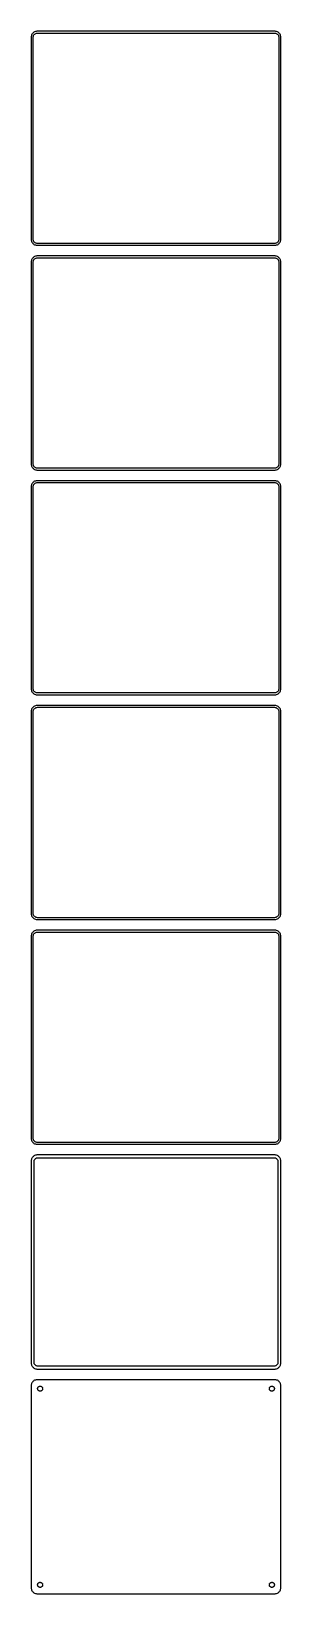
# Model space of a CAD drawing. Header units: metres. Extents: x -105 to 105, y 2745 to 5571.
# Drawn here: x -105 to 105, y 2745 to 4059 of the extents above; entities that cross this region are included whole.
import ezdxf

# ---------------------------------------------------------------- set-up
doc = ezdxf.new("R2010")
doc.units = ezdxf.units.M

msp = doc.modelspace()

# ---------------------------------------------------------------- linework, layer by layer
for p, q in [((-104.961, 4054.63), (-105, 4054)), ((-105, 4054), (-105, 3884)), ((-104.843, 4055.24), (-104.961, 4054.63)), ((-104.649, 4055.84), (-104.843, 4055.24)), ((-104.382, 4056.41), (-104.649, 4055.84)), ((-104.045, 4056.94), (-104.382, 4056.41)), ((-103.645, 4057.42), (-104.045, 4056.94)), ((-103.187, 4057.85), (-103.645, 4057.42)), ((-103.5, 4053.5), (-103.468, 4054)), ((-103.5, 3884.5), (-103.5, 4053.5)), ((-103.468, 4054), (-103.374, 4054.49)), ((-103.374, 4054.49), (-103.219, 4054.97)), ((-103.219, 4054.97), (-103.005, 4055.43)), ((-102.679, 4058.22), (-103.187, 4057.85)), ((-103.005, 4055.43), (-102.736, 4055.85)), ((-102.736, 4055.85), (-102.416, 4056.24)), ((-102.129, 4058.52), (-102.679, 4058.22)), ((-102.416, 4056.24), (-102.05, 4056.58)), ((-101.545, 4058.76), (-102.129, 4058.52)), ((-102.05, 4056.58), (-101.643, 4056.88)), ((-101.643, 4056.88), (-101.203, 4057.12)), ((-100.937, 4058.91), (-101.545, 4058.76)), ((-101.203, 4057.12), (-100.736, 4057.3)), ((-100.314, 4058.99), (-100.937, 4058.91)), ((-100.736, 4057.3), (-100.25, 4057.43)), ((100.314, 4058.99), (-100.314, 4058.99)), ((-100.25, 4057.43), (-99.7512, 4057.49)), ((-99.7512, 4057.49), (99.7512, 4057.49)), ((99.7512, 4057.49), (100.25, 4057.43)), ((100.25, 4057.43), (100.736, 4057.3)), ((100.937, 4058.91), (100.314, 4058.99)), ((100.736, 4057.3), (101.203, 4057.12)), ((101.545, 4058.76), (100.937, 4058.91)), ((101.203, 4057.12), (101.643, 4056.88)), ((102.129, 4058.52), (101.545, 4058.76)), ((101.643, 4056.88), (102.05, 4056.58)), ((102.05, 4056.58), (102.416, 4056.24)), ((102.679, 4058.22), (102.129, 4058.52)), ((102.416, 4056.24), (102.736, 4055.85)), ((103.187, 4057.85), (102.679, 4058.22)), ((102.736, 4055.85), (103.005, 4055.43)), ((103.005, 4055.43), (103.219, 4054.97)), ((103.645, 4057.42), (103.187, 4057.85)), ((103.219, 4054.97), (103.374, 4054.49)), ((103.374, 4054.49), (103.468, 4054)), ((103.468, 4054), (103.5, 4053.5)), ((103.5, 4053.5), (103.5, 3884.5)), ((104.045, 4056.94), (103.645, 4057.42)), ((104.382, 4056.41), (104.045, 4056.94)), ((104.649, 4055.84), (104.382, 4056.41)), ((104.843, 4055.24), (104.649, 4055.84)), ((104.961, 4054.63), (104.843, 4055.24)), ((105, 4054), (104.961, 4054.63)), ((105, 3884), (105, 4054)), ((-105, 3884), (-104.961, 3883.37)), ((-104.961, 3883.37), (-104.843, 3882.76)), ((-104.843, 3882.76), (-104.649, 3882.16)), ((-104.649, 3882.16), (-104.382, 3881.59)), ((-104.382, 3881.59), (-104.045, 3881.06)), ((-104.045, 3881.06), (-103.645, 3880.58)), ((-103.645, 3880.58), (-103.187, 3880.15)), ((-103.468, 3884), (-103.5, 3884.5)), ((-103.374, 3883.51), (-103.468, 3884)), ((-103.219, 3883.03), (-103.374, 3883.51)), ((-103.005, 3882.57), (-103.219, 3883.03)), ((-103.187, 3880.15), (-102.679, 3879.78)), ((-102.736, 3882.15), (-103.005, 3882.57)), ((-102.416, 3881.76), (-102.736, 3882.15)), ((-102.679, 3879.78), (-102.129, 3879.48)), ((-102.05, 3881.42), (-102.416, 3881.76)), ((-102.129, 3879.48), (-101.545, 3879.24)), ((-101.643, 3881.12), (-102.05, 3881.42)), ((-101.203, 3880.88), (-101.643, 3881.12)), ((-101.545, 3879.24), (-100.937, 3879.09)), ((-100.736, 3880.7), (-101.203, 3880.88)), ((-100.937, 3879.09), (-100.314, 3879.01)), ((-100.25, 3880.57), (-100.736, 3880.7)), ((-100.314, 3879.01), (100.314, 3879.01)), ((-99.7512, 3880.51), (-100.25, 3880.57)), ((99.7512, 3880.51), (-99.7512, 3880.51)), ((100.25, 3880.57), (99.7512, 3880.51)), ((100.736, 3880.7), (100.25, 3880.57)), ((100.314, 3879.01), (100.937, 3879.09)), ((101.203, 3880.88), (100.736, 3880.7)), ((100.937, 3879.09), (101.545, 3879.24)), ((101.643, 3881.12), (101.203, 3880.88)), ((101.545, 3879.24), (102.129, 3879.48)), ((102.05, 3881.42), (101.643, 3881.12)), ((102.416, 3881.76), (102.05, 3881.42)), ((102.129, 3879.48), (102.679, 3879.78)), ((102.736, 3882.15), (102.416, 3881.76)), ((102.679, 3879.78), (103.187, 3880.15)), ((103.005, 3882.57), (102.736, 3882.15)), ((103.219, 3883.03), (103.005, 3882.57)), ((103.187, 3880.15), (103.645, 3880.58)), ((103.374, 3883.51), (103.219, 3883.03)), ((103.468, 3884), (103.374, 3883.51)), ((103.5, 3884.5), (103.468, 3884)), ((103.645, 3880.58), (104.045, 3881.06)), ((104.045, 3881.06), (104.382, 3881.59)), ((104.382, 3881.59), (104.649, 3882.16)), ((104.649, 3882.16), (104.843, 3882.76)), ((104.843, 3882.76), (104.961, 3883.37)), ((104.961, 3883.37), (105, 3884)), ((-104.961, 3865.63), (-105, 3865)), ((-105, 3865), (-105, 3695)), ((-104.843, 3866.24), (-104.961, 3865.63)), ((-104.649, 3866.84), (-104.843, 3866.24)), ((-104.382, 3867.41), (-104.649, 3866.84)), ((-104.045, 3867.94), (-104.382, 3867.41)), ((-103.645, 3868.42), (-104.045, 3867.94)), ((-103.187, 3868.85), (-103.645, 3868.42)), ((-103.5, 3864.5), (-103.468, 3865)), ((-103.5, 3695.5), (-103.5, 3864.5)), ((-103.468, 3865), (-103.374, 3865.49)), ((-103.374, 3865.49), (-103.219, 3865.97)), ((-103.219, 3865.97), (-103.005, 3866.43)), ((-102.679, 3869.22), (-103.187, 3868.85)), ((-103.005, 3866.43), (-102.736, 3866.85)), ((-102.736, 3866.85), (-102.416, 3867.24)), ((-102.129, 3869.52), (-102.679, 3869.22)), ((-102.416, 3867.24), (-102.05, 3867.58)), ((-101.545, 3869.76), (-102.129, 3869.52)), ((-102.05, 3867.58), (-101.643, 3867.88)), ((-101.643, 3867.88), (-101.203, 3868.12)), ((-100.937, 3869.91), (-101.545, 3869.76)), ((-101.203, 3868.12), (-100.736, 3868.3)), ((-100.314, 3869.99), (-100.937, 3869.91)), ((-100.736, 3868.3), (-100.25, 3868.43)), ((100.314, 3869.99), (-100.314, 3869.99)), ((-100.25, 3868.43), (-99.7512, 3868.49)), ((-99.7512, 3868.49), (99.7512, 3868.49)), ((99.7512, 3868.49), (100.25, 3868.43)), ((100.25, 3868.43), (100.736, 3868.3)), ((100.937, 3869.91), (100.314, 3869.99)), ((100.736, 3868.3), (101.203, 3868.12)), ((101.545, 3869.76), (100.937, 3869.91)), ((101.203, 3868.12), (101.643, 3867.88)), ((102.129, 3869.52), (101.545, 3869.76)), ((101.643, 3867.88), (102.05, 3867.58)), ((102.05, 3867.58), (102.416, 3867.24)), ((102.679, 3869.22), (102.129, 3869.52)), ((102.416, 3867.24), (102.736, 3866.85)), ((103.187, 3868.85), (102.679, 3869.22)), ((102.736, 3866.85), (103.005, 3866.43)), ((103.005, 3866.43), (103.219, 3865.97)), ((103.645, 3868.42), (103.187, 3868.85)), ((103.219, 3865.97), (103.374, 3865.49)), ((103.374, 3865.49), (103.468, 3865)), ((103.468, 3865), (103.5, 3864.5)), ((103.5, 3864.5), (103.5, 3695.5)), ((104.045, 3867.94), (103.645, 3868.42)), ((104.382, 3867.41), (104.045, 3867.94)), ((104.649, 3866.84), (104.382, 3867.41)), ((104.843, 3866.24), (104.649, 3866.84)), ((104.961, 3865.63), (104.843, 3866.24)), ((105, 3865), (104.961, 3865.63)), ((105, 3695), (105, 3865)), ((-105, 3695), (-104.961, 3694.37)), ((-104.961, 3694.37), (-104.843, 3693.76)), ((-104.843, 3693.76), (-104.649, 3693.16)), ((-104.649, 3693.16), (-104.382, 3692.59)), ((-104.382, 3692.59), (-104.045, 3692.06)), ((-103.468, 3695), (-103.5, 3695.5)), ((-103.374, 3694.51), (-103.468, 3695)), ((-103.219, 3694.03), (-103.374, 3694.51)), ((-103.005, 3693.57), (-103.219, 3694.03)), ((-102.736, 3693.15), (-103.005, 3693.57)), ((-102.416, 3692.76), (-102.736, 3693.15)), ((-102.05, 3692.42), (-102.416, 3692.76)), ((-101.643, 3692.12), (-102.05, 3692.42)), ((102.05, 3692.42), (101.643, 3692.12)), ((102.416, 3692.76), (102.05, 3692.42)), ((102.736, 3693.15), (102.416, 3692.76)), ((103.005, 3693.57), (102.736, 3693.15)), ((103.219, 3694.03), (103.005, 3693.57)), ((103.374, 3694.51), (103.219, 3694.03)), ((103.468, 3695), (103.374, 3694.51)), ((103.5, 3695.5), (103.468, 3695)), ((104.045, 3692.06), (104.382, 3692.59)), ((104.382, 3692.59), (104.649, 3693.16)), ((104.649, 3693.16), (104.843, 3693.76)), ((104.843, 3693.76), (104.961, 3694.37)), ((104.961, 3694.37), (105, 3695)), ((-104.045, 3692.06), (-103.645, 3691.58)), ((-103.645, 3679.42), (-104.045, 3678.94)), ((-103.645, 3691.58), (-103.187, 3691.15)), ((-103.187, 3679.85), (-103.645, 3679.42)), ((-103.187, 3691.15), (-102.679, 3690.78)), ((-102.679, 3680.22), (-103.187, 3679.85)), ((-102.679, 3690.78), (-102.129, 3690.48)), ((-102.129, 3680.52), (-102.679, 3680.22)), ((-102.129, 3690.48), (-101.545, 3690.24)), ((-101.545, 3680.76), (-102.129, 3680.52)), ((-101.203, 3691.88), (-101.643, 3692.12)), ((-101.545, 3690.24), (-100.937, 3690.09)), ((-100.937, 3680.91), (-101.545, 3680.76)), ((-100.736, 3691.7), (-101.203, 3691.88)), ((-101.203, 3679.12), (-100.736, 3679.3)), ((-100.937, 3690.09), (-100.314, 3690.01)), ((-100.314, 3680.99), (-100.937, 3680.91)), ((-100.25, 3691.57), (-100.736, 3691.7)), ((-100.736, 3679.3), (-100.25, 3679.43)), ((-100.314, 3690.01), (100.314, 3690.01)), ((100.314, 3680.99), (-100.314, 3680.99)), ((-99.7512, 3691.51), (-100.25, 3691.57)), ((-100.25, 3679.43), (-99.7512, 3679.49)), ((99.7512, 3691.51), (-99.7512, 3691.51)), ((-99.7512, 3679.49), (99.7512, 3679.49)), ((100.25, 3691.57), (99.7512, 3691.51)), ((99.7512, 3679.49), (100.25, 3679.43)), ((100.736, 3691.7), (100.25, 3691.57)), ((100.25, 3679.43), (100.736, 3679.3)), ((100.314, 3690.01), (100.937, 3690.09)), ((100.937, 3680.91), (100.314, 3680.99)), ((101.203, 3691.88), (100.736, 3691.7)), ((100.736, 3679.3), (101.203, 3679.12)), ((100.937, 3690.09), (101.545, 3690.24)), ((101.545, 3680.76), (100.937, 3680.91)), ((101.643, 3692.12), (101.203, 3691.88)), ((101.545, 3690.24), (102.129, 3690.48)), ((102.129, 3680.52), (101.545, 3680.76)), ((102.129, 3690.48), (102.679, 3690.78)), ((102.679, 3680.22), (102.129, 3680.52)), ((102.679, 3690.78), (103.187, 3691.15)), ((103.187, 3679.85), (102.679, 3680.22)), ((103.187, 3691.15), (103.645, 3691.58)), ((103.645, 3679.42), (103.187, 3679.85)), ((103.645, 3691.58), (104.045, 3692.06)), ((104.045, 3678.94), (103.645, 3679.42)), ((-104.961, 3676.63), (-105, 3676)), ((-105, 3676), (-105, 3506)), ((-104.843, 3677.24), (-104.961, 3676.63)), ((-104.649, 3677.84), (-104.843, 3677.24)), ((-104.382, 3678.41), (-104.649, 3677.84)), ((-104.045, 3678.94), (-104.382, 3678.41)), ((-103.5, 3675.5), (-103.468, 3676)), ((-103.5, 3506.5), (-103.5, 3675.5)), ((-103.468, 3676), (-103.374, 3676.49)), ((-103.374, 3676.49), (-103.219, 3676.97)), ((-103.219, 3676.97), (-103.005, 3677.43)), ((-103.005, 3677.43), (-102.736, 3677.85)), ((-102.736, 3677.85), (-102.416, 3678.24)), ((-102.416, 3678.24), (-102.05, 3678.58)), ((-102.05, 3678.58), (-101.643, 3678.88)), ((-101.643, 3678.88), (-101.203, 3679.12)), ((101.203, 3679.12), (101.643, 3678.88)), ((101.643, 3678.88), (102.05, 3678.58)), ((102.05, 3678.58), (102.416, 3678.24)), ((102.416, 3678.24), (102.736, 3677.85)), ((102.736, 3677.85), (103.005, 3677.43)), ((103.005, 3677.43), (103.219, 3676.97)), ((103.219, 3676.97), (103.374, 3676.49)), ((103.374, 3676.49), (103.468, 3676)), ((103.468, 3676), (103.5, 3675.5)), ((103.5, 3675.5), (103.5, 3506.5)), ((104.382, 3678.41), (104.045, 3678.94)), ((104.649, 3677.84), (104.382, 3678.41)), ((104.843, 3677.24), (104.649, 3677.84)), ((104.961, 3676.63), (104.843, 3677.24)), ((105, 3676), (104.961, 3676.63)), ((105, 3506), (105, 3676)), ((-105, 3506), (-104.961, 3505.37)), ((-104.961, 3505.37), (-104.843, 3504.76)), ((-104.843, 3504.76), (-104.649, 3504.16)), ((-104.649, 3504.16), (-104.382, 3503.59)), ((-104.382, 3503.59), (-104.045, 3503.06)), ((-104.045, 3503.06), (-103.645, 3502.58)), ((-103.645, 3502.58), (-103.187, 3502.15)), ((-103.468, 3506), (-103.5, 3506.5)), ((-103.374, 3505.51), (-103.468, 3506)), ((-103.219, 3505.03), (-103.374, 3505.51)), ((-103.005, 3504.57), (-103.219, 3505.03)), ((-103.187, 3502.15), (-102.679, 3501.78)), ((-102.736, 3504.15), (-103.005, 3504.57)), ((-102.416, 3503.76), (-102.736, 3504.15)), ((-102.679, 3501.78), (-102.129, 3501.48)), ((-102.05, 3503.42), (-102.416, 3503.76)), ((-102.129, 3501.48), (-101.545, 3501.24)), ((-101.643, 3503.12), (-102.05, 3503.42)), ((-101.203, 3502.88), (-101.643, 3503.12)), ((-101.545, 3501.24), (-100.937, 3501.09)), ((-100.736, 3502.7), (-101.203, 3502.88)), ((-100.937, 3501.09), (-100.314, 3501.01)), ((-100.25, 3502.57), (-100.736, 3502.7)), ((-100.314, 3501.01), (100.314, 3501.01)), ((-99.7512, 3502.51), (-100.25, 3502.57)), ((99.7512, 3502.51), (-99.7512, 3502.51)), ((100.25, 3502.57), (99.7512, 3502.51)), ((100.736, 3502.7), (100.25, 3502.57)), ((100.314, 3501.01), (100.937, 3501.09)), ((101.203, 3502.88), (100.736, 3502.7)), ((100.937, 3501.09), (101.545, 3501.24)), ((101.643, 3503.12), (101.203, 3502.88)), ((101.545, 3501.24), (102.129, 3501.48)), ((102.05, 3503.42), (101.643, 3503.12)), ((102.416, 3503.76), (102.05, 3503.42)), ((102.129, 3501.48), (102.679, 3501.78)), ((102.736, 3504.15), (102.416, 3503.76)), ((102.679, 3501.78), (103.187, 3502.15)), ((103.005, 3504.57), (102.736, 3504.15)), ((103.219, 3505.03), (103.005, 3504.57)), ((103.187, 3502.15), (103.645, 3502.58)), ((103.374, 3505.51), (103.219, 3505.03)), ((103.468, 3506), (103.374, 3505.51)), ((103.5, 3506.5), (103.468, 3506)), ((103.645, 3502.58), (104.045, 3503.06)), ((104.045, 3503.06), (104.382, 3503.59)), ((104.382, 3503.59), (104.649, 3504.16)), ((104.649, 3504.16), (104.843, 3504.76)), ((104.843, 3504.76), (104.961, 3505.37)), ((104.961, 3505.37), (105, 3506)), ((-104.961, 3487.63), (-105, 3487)), ((-105, 3487), (-105, 3317)), ((-104.843, 3488.24), (-104.961, 3487.63)), ((-104.649, 3488.84), (-104.843, 3488.24)), ((-104.382, 3489.41), (-104.649, 3488.84)), ((-104.045, 3489.94), (-104.382, 3489.41)), ((-103.645, 3490.42), (-104.045, 3489.94)), ((-103.187, 3490.85), (-103.645, 3490.42)), ((-103.5, 3486.5), (-103.468, 3487)), ((-103.5, 3317.5), (-103.5, 3486.5)), ((-103.468, 3487), (-103.374, 3487.49)), ((-103.374, 3487.49), (-103.219, 3487.97)), ((-103.219, 3487.97), (-103.005, 3488.43)), ((-102.679, 3491.22), (-103.187, 3490.85)), ((-103.005, 3488.43), (-102.736, 3488.85)), ((-102.736, 3488.85), (-102.416, 3489.24)), ((-102.129, 3491.52), (-102.679, 3491.22)), ((-102.416, 3489.24), (-102.05, 3489.58)), ((-101.545, 3491.76), (-102.129, 3491.52)), ((-102.05, 3489.58), (-101.643, 3489.88)), ((-101.643, 3489.88), (-101.203, 3490.12)), ((-100.937, 3491.91), (-101.545, 3491.76)), ((-101.203, 3490.12), (-100.736, 3490.3)), ((-100.314, 3491.99), (-100.937, 3491.91)), ((-100.736, 3490.3), (-100.25, 3490.43)), ((100.314, 3491.99), (-100.314, 3491.99)), ((-100.25, 3490.43), (-99.7512, 3490.49)), ((-99.7512, 3490.49), (99.7512, 3490.49)), ((99.7512, 3490.49), (100.25, 3490.43)), ((100.25, 3490.43), (100.736, 3490.3)), ((100.937, 3491.91), (100.314, 3491.99)), ((100.736, 3490.3), (101.203, 3490.12)), ((101.545, 3491.76), (100.937, 3491.91)), ((101.203, 3490.12), (101.643, 3489.88)), ((102.129, 3491.52), (101.545, 3491.76)), ((101.643, 3489.88), (102.05, 3489.58)), ((102.05, 3489.58), (102.416, 3489.24)), ((102.679, 3491.22), (102.129, 3491.52)), ((102.416, 3489.24), (102.736, 3488.85)), ((103.187, 3490.85), (102.679, 3491.22)), ((102.736, 3488.85), (103.005, 3488.43)), ((103.005, 3488.43), (103.219, 3487.97)), ((103.645, 3490.42), (103.187, 3490.85)), ((103.219, 3487.97), (103.374, 3487.49)), ((103.374, 3487.49), (103.468, 3487)), ((103.468, 3487), (103.5, 3486.5)), ((103.5, 3486.5), (103.5, 3317.5)), ((104.045, 3489.94), (103.645, 3490.42)), ((104.382, 3489.41), (104.045, 3489.94)), ((104.649, 3488.84), (104.382, 3489.41)), ((104.843, 3488.24), (104.649, 3488.84)), ((104.961, 3487.63), (104.843, 3488.24)), ((105, 3487), (104.961, 3487.63)), ((105, 3317), (105, 3487)), ((-105, 3317), (-104.961, 3316.37)), ((-104.961, 3316.37), (-104.843, 3315.76)), ((-104.843, 3315.76), (-104.649, 3315.16)), ((-104.649, 3315.16), (-104.382, 3314.59)), ((-104.382, 3314.59), (-104.045, 3314.06)), ((-104.045, 3314.06), (-103.645, 3313.58)), ((-103.645, 3313.58), (-103.187, 3313.15)), ((-103.468, 3317), (-103.5, 3317.5)), ((-103.374, 3316.51), (-103.468, 3317)), ((-103.219, 3316.03), (-103.374, 3316.51)), ((-103.005, 3315.57), (-103.219, 3316.03)), ((-103.187, 3313.15), (-102.679, 3312.78)), ((-102.736, 3315.15), (-103.005, 3315.57)), ((-102.416, 3314.76), (-102.736, 3315.15)), ((-102.679, 3312.78), (-102.129, 3312.48)), ((-102.05, 3314.42), (-102.416, 3314.76)), ((-102.129, 3312.48), (-101.545, 3312.24)), ((-101.643, 3314.12), (-102.05, 3314.42)), ((-101.203, 3313.88), (-101.643, 3314.12)), ((-101.545, 3312.24), (-100.937, 3312.09)), ((-100.736, 3313.7), (-101.203, 3313.88)), ((-100.937, 3312.09), (-100.314, 3312.01)), ((-100.25, 3313.57), (-100.736, 3313.7)), ((-100.314, 3312.01), (100.314, 3312.01)), ((-99.7512, 3313.51), (-100.25, 3313.57)), ((99.7512, 3313.51), (-99.7512, 3313.51)), ((100.25, 3313.57), (99.7512, 3313.51)), ((100.736, 3313.7), (100.25, 3313.57)), ((100.314, 3312.01), (100.937, 3312.09)), ((101.203, 3313.88), (100.736, 3313.7)), ((100.937, 3312.09), (101.545, 3312.24)), ((101.643, 3314.12), (101.203, 3313.88)), ((101.545, 3312.24), (102.129, 3312.48)), ((102.05, 3314.42), (101.643, 3314.12)), ((102.416, 3314.76), (102.05, 3314.42)), ((102.129, 3312.48), (102.679, 3312.78)), ((102.736, 3315.15), (102.416, 3314.76)), ((102.679, 3312.78), (103.187, 3313.15)), ((103.005, 3315.57), (102.736, 3315.15)), ((103.219, 3316.03), (103.005, 3315.57)), ((103.187, 3313.15), (103.645, 3313.58)), ((103.374, 3316.51), (103.219, 3316.03)), ((103.468, 3317), (103.374, 3316.51)), ((103.5, 3317.5), (103.468, 3317)), ((103.645, 3313.58), (104.045, 3314.06)), ((104.045, 3314.06), (104.382, 3314.59)), ((104.382, 3314.59), (104.649, 3315.16)), ((104.649, 3315.16), (104.843, 3315.76)), ((104.843, 3315.76), (104.961, 3316.37)), ((104.961, 3316.37), (105, 3317)), ((-104.961, 3298.63), (-105, 3298)), ((-104.843, 3299.24), (-104.961, 3298.63)), ((-104.649, 3299.84), (-104.843, 3299.24)), ((-104.382, 3300.41), (-104.649, 3299.84)), ((-104.045, 3300.94), (-104.382, 3300.41)), ((-103.645, 3301.42), (-104.045, 3300.94)), ((-103.187, 3301.85), (-103.645, 3301.42)), ((-103.468, 3298), (-103.374, 3298.49)), ((-103.374, 3298.49), (-103.219, 3298.97)), ((-103.219, 3298.97), (-103.005, 3299.43)), ((-102.679, 3302.22), (-103.187, 3301.85)), ((-103.005, 3299.43), (-102.736, 3299.85)), ((-102.736, 3299.85), (-102.416, 3300.24)), ((-102.129, 3302.52), (-102.679, 3302.22)), ((-102.416, 3300.24), (-102.05, 3300.58)), ((-101.545, 3302.76), (-102.129, 3302.52)), ((-102.05, 3300.58), (-101.643, 3300.88)), ((-101.643, 3300.88), (-101.203, 3301.12)), ((-100.937, 3302.91), (-101.545, 3302.76)), ((-101.203, 3301.12), (-100.736, 3301.3)), ((-100.314, 3302.99), (-100.937, 3302.91)), ((-100.736, 3301.3), (-100.25, 3301.43)), ((100.314, 3302.99), (-100.314, 3302.99)), ((-100.25, 3301.43), (-99.7512, 3301.49)), ((-99.7512, 3301.49), (99.7512, 3301.49)), ((99.7512, 3301.49), (100.25, 3301.43)), ((100.25, 3301.43), (100.736, 3301.3)), ((100.937, 3302.91), (100.314, 3302.99)), ((100.736, 3301.3), (101.203, 3301.12)), ((101.545, 3302.76), (100.937, 3302.91)), ((101.203, 3301.12), (101.643, 3300.88)), ((102.129, 3302.52), (101.545, 3302.76)), ((101.643, 3300.88), (102.05, 3300.58)), ((102.05, 3300.58), (102.416, 3300.24)), ((102.679, 3302.22), (102.129, 3302.52)), ((102.416, 3300.24), (102.736, 3299.85)), ((103.187, 3301.85), (102.679, 3302.22)), ((102.736, 3299.85), (103.005, 3299.43)), ((103.005, 3299.43), (103.219, 3298.97)), ((103.645, 3301.42), (103.187, 3301.85)), ((103.219, 3298.97), (103.374, 3298.49)), ((103.374, 3298.49), (103.468, 3298)), ((104.045, 3300.94), (103.645, 3301.42)), ((104.382, 3300.41), (104.045, 3300.94)), ((104.649, 3299.84), (104.382, 3300.41)), ((104.843, 3299.24), (104.649, 3299.84)), ((104.961, 3298.63), (104.843, 3299.24)), ((105, 3298), (104.961, 3298.63)), ((-105, 3298), (-105, 3128)), ((-103.5, 3297.5), (-103.468, 3298)), ((-103.5, 3128.5), (-103.5, 3297.5)), ((103.468, 3298), (103.5, 3297.5)), ((103.5, 3297.5), (103.5, 3128.5)), ((105, 3128), (105, 3298)), ((-105, 3128), (-104.961, 3127.37)), ((-104.961, 3127.37), (-104.843, 3126.76)), ((-103.468, 3128), (-103.5, 3128.5)), ((-103.374, 3127.51), (-103.468, 3128)), ((-103.219, 3127.03), (-103.374, 3127.51)), ((103.374, 3127.51), (103.219, 3127.03)), ((103.468, 3128), (103.374, 3127.51)), ((103.5, 3128.5), (103.468, 3128)), ((104.843, 3126.76), (104.961, 3127.37)), ((104.961, 3127.37), (105, 3128)), ((-104.843, 3126.76), (-104.649, 3126.16)), ((-104.649, 3126.16), (-104.382, 3125.59)), ((-104.382, 3125.59), (-104.045, 3125.06)), ((-104.045, 3125.06), (-103.645, 3124.58)), ((-103.645, 3124.58), (-103.187, 3124.15)), ((-103.005, 3126.57), (-103.219, 3127.03)), ((-103.187, 3124.15), (-102.679, 3123.78)), ((-102.736, 3126.15), (-103.005, 3126.57)), ((-102.416, 3125.76), (-102.736, 3126.15)), ((-102.679, 3123.78), (-102.129, 3123.48)), ((-102.05, 3125.42), (-102.416, 3125.76)), ((-102.129, 3123.48), (-101.545, 3123.24)), ((-101.643, 3125.12), (-102.05, 3125.42)), ((-101.203, 3124.88), (-101.643, 3125.12)), ((-101.545, 3123.24), (-100.937, 3123.09)), ((-100.736, 3124.7), (-101.203, 3124.88)), ((-100.937, 3123.09), (-100.314, 3123.01)), ((-100.25, 3124.57), (-100.736, 3124.7)), ((-100.314, 3123.01), (100.314, 3123.01)), ((-99.7512, 3124.51), (-100.25, 3124.57)), ((99.7512, 3124.51), (-99.7512, 3124.51)), ((100.25, 3124.57), (99.7512, 3124.51)), ((100.736, 3124.7), (100.25, 3124.57)), ((100.314, 3123.01), (100.937, 3123.09)), ((101.203, 3124.88), (100.736, 3124.7)), ((100.937, 3123.09), (101.545, 3123.24)), ((101.643, 3125.12), (101.203, 3124.88)), ((101.545, 3123.24), (102.129, 3123.48)), ((102.05, 3125.42), (101.643, 3125.12)), ((102.416, 3125.76), (102.05, 3125.42)), ((102.129, 3123.48), (102.679, 3123.78)), ((102.736, 3126.15), (102.416, 3125.76)), ((102.679, 3123.78), (103.187, 3124.15)), ((103.005, 3126.57), (102.736, 3126.15)), ((103.219, 3127.03), (103.005, 3126.57)), ((103.187, 3124.15), (103.645, 3124.58)), ((103.645, 3124.58), (104.045, 3125.06)), ((104.045, 3125.06), (104.382, 3125.59)), ((104.382, 3125.59), (104.649, 3126.16)), ((104.649, 3126.16), (104.843, 3126.76)), ((-104.961, 3109.63), (-105, 3109)), ((-105, 3109), (-105, 2939)), ((-104.843, 3110.24), (-104.961, 3109.63)), ((-104.649, 3110.84), (-104.843, 3110.24)), ((-104.382, 3111.41), (-104.649, 3110.84)), ((-104.045, 3111.94), (-104.382, 3111.41)), ((-103.645, 3112.42), (-104.045, 3111.94)), ((-103.187, 3112.85), (-103.645, 3112.42)), ((-102.679, 3113.22), (-103.187, 3112.85)), ((-102.129, 3113.52), (-102.679, 3113.22)), ((-102.613, 3108.5), (-102.588, 3108.89)), ((-102.613, 2939.5), (-102.613, 3108.5)), ((-102.588, 3108.89), (-102.515, 3109.27)), ((-102.515, 3109.27), (-102.394, 3109.65)), ((-102.394, 3109.65), (-102.228, 3110)), ((-102.228, 3110), (-102.018, 3110.33)), ((-101.545, 3113.76), (-102.129, 3113.52)), ((-102.018, 3110.33), (-101.769, 3110.63)), ((-101.769, 3110.63), (-101.484, 3110.9)), ((-100.937, 3113.91), (-101.545, 3113.76)), ((-101.484, 3110.9), (-101.168, 3111.13)), ((-101.168, 3111.13), (-100.825, 3111.32)), ((-100.314, 3113.99), (-100.937, 3113.91)), ((-100.825, 3111.32), (-100.462, 3111.46)), ((-100.462, 3111.46), (-100.083, 3111.56)), ((100.314, 3113.99), (-100.314, 3113.99)), ((-100.083, 3111.56), (-99.6955, 3111.61)), ((-99.6955, 3111.61), (99.6955, 3111.61)), ((99.6955, 3111.61), (100.083, 3111.56)), ((100.083, 3111.56), (100.462, 3111.46)), ((100.937, 3113.91), (100.314, 3113.99)), ((100.462, 3111.46), (100.825, 3111.32)), ((100.825, 3111.32), (101.168, 3111.13)), ((101.545, 3113.76), (100.937, 3113.91)), ((101.168, 3111.13), (101.484, 3110.9)), ((101.484, 3110.9), (101.769, 3110.63)), ((102.129, 3113.52), (101.545, 3113.76)), ((101.769, 3110.63), (102.018, 3110.33)), ((102.018, 3110.33), (102.228, 3110)), ((102.679, 3113.22), (102.129, 3113.52)), ((102.228, 3110), (102.394, 3109.65)), ((102.394, 3109.65), (102.515, 3109.27)), ((102.515, 3109.27), (102.588, 3108.89)), ((102.588, 3108.89), (102.613, 3108.5)), ((102.613, 3108.5), (102.613, 2939.5)), ((103.187, 3112.85), (102.679, 3113.22)), ((103.645, 3112.42), (103.187, 3112.85)), ((104.045, 3111.94), (103.645, 3112.42)), ((104.382, 3111.41), (104.045, 3111.94)), ((104.649, 3110.84), (104.382, 3111.41)), ((104.843, 3110.24), (104.649, 3110.84)), ((104.961, 3109.63), (104.843, 3110.24)), ((105, 3109), (104.961, 3109.63)), ((105, 2939), (105, 3109)), ((-105, 2939), (-104.961, 2938.37)), ((-104.961, 2938.37), (-104.843, 2937.76)), ((-104.843, 2937.76), (-104.649, 2937.16)), ((-104.649, 2937.16), (-104.382, 2936.59)), ((-104.382, 2936.59), (-104.045, 2936.06)), ((-104.045, 2936.06), (-103.645, 2935.58)), ((-103.645, 2935.58), (-103.187, 2935.15)), ((-103.187, 2935.15), (-102.679, 2934.78)), ((-102.679, 2934.78), (-102.129, 2934.48)), ((-102.588, 2939.11), (-102.613, 2939.5)), ((-102.515, 2938.73), (-102.588, 2939.11)), ((-102.394, 2938.35), (-102.515, 2938.73)), ((-102.228, 2938), (-102.394, 2938.35)), ((-102.018, 2937.67), (-102.228, 2938)), ((-102.129, 2934.48), (-101.545, 2934.24)), ((-101.769, 2937.37), (-102.018, 2937.67)), ((-101.484, 2937.1), (-101.769, 2937.37)), ((-101.545, 2934.24), (-100.937, 2934.09)), ((-101.168, 2936.87), (-101.484, 2937.1)), ((-100.825, 2936.68), (-101.168, 2936.87)), ((-100.937, 2934.09), (-100.314, 2934.01)), ((-100.462, 2936.54), (-100.825, 2936.68)), ((-100.083, 2936.44), (-100.462, 2936.54)), ((-100.314, 2934.01), (100.314, 2934.01)), ((-99.6955, 2936.39), (-100.083, 2936.44)), ((99.6955, 2936.39), (-99.6955, 2936.39)), ((100.083, 2936.44), (99.6955, 2936.39)), ((100.462, 2936.54), (100.083, 2936.44)), ((100.314, 2934.01), (100.937, 2934.09)), ((100.825, 2936.68), (100.462, 2936.54)), ((101.168, 2936.87), (100.825, 2936.68)), ((100.937, 2934.09), (101.545, 2934.24)), ((101.484, 2937.1), (101.168, 2936.87)), ((101.769, 2937.37), (101.484, 2937.1)), ((101.545, 2934.24), (102.129, 2934.48)), ((102.018, 2937.67), (101.769, 2937.37)), ((102.228, 2938), (102.018, 2937.67)), ((102.129, 2934.48), (102.679, 2934.78)), ((102.394, 2938.35), (102.228, 2938)), ((102.515, 2938.73), (102.394, 2938.35)), ((102.588, 2939.11), (102.515, 2938.73)), ((102.613, 2939.5), (102.588, 2939.11)), ((102.679, 2934.78), (103.187, 2935.15)), ((103.187, 2935.15), (103.645, 2935.58)), ((103.645, 2935.58), (104.045, 2936.06)), ((104.045, 2936.06), (104.382, 2936.59)), ((104.382, 2936.59), (104.649, 2937.16)), ((104.649, 2937.16), (104.843, 2937.76)), ((104.843, 2937.76), (104.961, 2938.37)), ((104.961, 2938.37), (105, 2939)), ((-104.961, 2920.63), (-105, 2920)), ((-105, 2920), (-105, 2750)), ((-104.843, 2921.24), (-104.961, 2920.63)), ((-104.649, 2921.84), (-104.843, 2921.24)), ((-104.382, 2922.41), (-104.649, 2921.84)), ((-104.045, 2922.94), (-104.382, 2922.41)), ((-103.645, 2923.42), (-104.045, 2922.94)), ((-103.187, 2923.85), (-103.645, 2923.42)), ((-102.679, 2924.22), (-103.187, 2923.85)), ((-102.129, 2924.52), (-102.679, 2924.22)), ((-101.545, 2924.76), (-102.129, 2924.52)), ((-100.937, 2924.91), (-101.545, 2924.76)), ((-100.314, 2924.99), (-100.937, 2924.91)), ((100.314, 2924.99), (-100.314, 2924.99)), ((-99.6353, 2917.5), (-99.6185, 2917.77)), ((-99.6185, 2917.23), (-99.6353, 2917.5)), ((-99.6185, 2917.77), (-99.5682, 2918.03)), ((-99.5682, 2916.97), (-99.6185, 2917.23)), ((-99.5682, 2918.03), (-99.4853, 2918.29)), ((-99.4853, 2918.29), (-99.3712, 2918.53)), ((-99.3712, 2918.53), (-99.2275, 2918.76)), ((-99.2275, 2918.76), (-99.0566, 2918.96)), ((-99.0566, 2918.96), (-98.8611, 2919.15)), ((-98.8611, 2919.15), (-98.6441, 2919.3)), ((-98.6441, 2919.3), (-98.4092, 2919.43)), ((-98.4092, 2919.43), (-98.1598, 2919.53)), ((-98.1598, 2919.53), (-97.9001, 2919.6)), ((-97.9001, 2919.6), (-97.6341, 2919.63)), ((-97.6341, 2919.63), (-97.3659, 2919.63)), ((-97.3659, 2919.63), (-97.0999, 2919.6)), ((-97.0999, 2919.6), (-96.8401, 2919.53)), ((-96.8401, 2919.53), (-96.5908, 2919.43)), ((-96.5908, 2919.43), (-96.3559, 2919.3)), ((-96.3559, 2919.3), (-96.1389, 2919.15)), ((-96.1389, 2919.15), (-95.9434, 2918.96)), ((-95.9434, 2918.96), (-95.7725, 2918.76)), ((-95.7725, 2918.76), (-95.6288, 2918.53)), ((-95.6288, 2918.53), (-95.5146, 2918.29)), ((-95.5146, 2918.29), (-95.4318, 2918.03)), ((-95.4318, 2918.03), (-95.3815, 2917.77)), ((-95.3815, 2917.23), (-95.4318, 2916.97)), ((-95.3815, 2917.77), (-95.3647, 2917.5)), ((-95.3647, 2917.5), (-95.3815, 2917.23)), ((95.3647, 2917.5), (95.3815, 2917.77)), ((95.3815, 2917.23), (95.3647, 2917.5)), ((95.3815, 2917.77), (95.4318, 2918.03)), ((95.4318, 2916.97), (95.3815, 2917.23)), ((95.4318, 2918.03), (95.5146, 2918.29)), ((95.5146, 2918.29), (95.6288, 2918.53)), ((95.6288, 2918.53), (95.7725, 2918.76)), ((95.7725, 2918.76), (95.9434, 2918.96)), ((95.9434, 2918.96), (96.1389, 2919.15)), ((96.1389, 2919.15), (96.3559, 2919.3)), ((96.3559, 2919.3), (96.5908, 2919.43)), ((96.5908, 2919.43), (96.8401, 2919.53)), ((96.8401, 2919.53), (97.0999, 2919.6)), ((97.0999, 2919.6), (97.3659, 2919.63)), ((97.3659, 2919.63), (97.6341, 2919.63)), ((97.6341, 2919.63), (97.9001, 2919.6)), ((97.9001, 2919.6), (98.1598, 2919.53)), ((98.1598, 2919.53), (98.4092, 2919.43)), ((98.4092, 2919.43), (98.6441, 2919.3)), ((98.6441, 2919.3), (98.8611, 2919.15)), ((98.8611, 2919.15), (99.0566, 2918.96)), ((99.0566, 2918.96), (99.2275, 2918.76)), ((99.2275, 2918.76), (99.3712, 2918.53)), ((99.3712, 2918.53), (99.4853, 2918.29)), ((99.4853, 2918.29), (99.5682, 2918.03)), ((99.5682, 2918.03), (99.6185, 2917.77)), ((99.6185, 2917.23), (99.5682, 2916.97)), ((99.6185, 2917.77), (99.6353, 2917.5)), ((99.6353, 2917.5), (99.6185, 2917.23)), ((100.937, 2924.91), (100.314, 2924.99)), ((101.545, 2924.76), (100.937, 2924.91)), ((102.129, 2924.52), (101.545, 2924.76)), ((102.679, 2924.22), (102.129, 2924.52)), ((103.187, 2923.85), (102.679, 2924.22)), ((103.645, 2923.42), (103.187, 2923.85)), ((104.045, 2922.94), (103.645, 2923.42)), ((104.382, 2922.41), (104.045, 2922.94)), ((104.649, 2921.84), (104.382, 2922.41)), ((104.843, 2921.24), (104.649, 2921.84)), ((104.961, 2920.63), (104.843, 2921.24)), ((105, 2920), (104.961, 2920.63)), ((105, 2750), (105, 2920)), ((-99.4853, 2916.71), (-99.5682, 2916.97)), ((-99.3712, 2916.47), (-99.4853, 2916.71)), ((-99.2275, 2916.24), (-99.3712, 2916.47)), ((-99.0566, 2916.04), (-99.2275, 2916.24)), ((-98.8611, 2915.85), (-99.0566, 2916.04)), ((-98.6441, 2915.7), (-98.8611, 2915.85)), ((-98.4092, 2915.57), (-98.6441, 2915.7)), ((-98.1598, 2915.47), (-98.4092, 2915.57)), ((-97.9001, 2915.4), (-98.1598, 2915.47)), ((-97.6341, 2915.37), (-97.9001, 2915.4)), ((-97.3659, 2915.37), (-97.6341, 2915.37)), ((-97.0999, 2915.4), (-97.3659, 2915.37)), ((-96.8401, 2915.47), (-97.0999, 2915.4)), ((-96.5908, 2915.57), (-96.8401, 2915.47)), ((-96.3559, 2915.7), (-96.5908, 2915.57)), ((-96.1389, 2915.85), (-96.3559, 2915.7)), ((-95.9434, 2916.04), (-96.1389, 2915.85)), ((-95.7725, 2916.24), (-95.9434, 2916.04)), ((-95.6288, 2916.47), (-95.7725, 2916.24)), ((-95.5146, 2916.71), (-95.6288, 2916.47)), ((-95.4318, 2916.97), (-95.5146, 2916.71)), ((95.5146, 2916.71), (95.4318, 2916.97)), ((95.6288, 2916.47), (95.5146, 2916.71)), ((95.7725, 2916.24), (95.6288, 2916.47)), ((95.9434, 2916.04), (95.7725, 2916.24)), ((96.1389, 2915.85), (95.9434, 2916.04)), ((96.3559, 2915.7), (96.1389, 2915.85)), ((96.5908, 2915.57), (96.3559, 2915.7)), ((96.8401, 2915.47), (96.5908, 2915.57)), ((97.0999, 2915.4), (96.8401, 2915.47)), ((97.3659, 2915.37), (97.0999, 2915.4)), ((97.6341, 2915.37), (97.3659, 2915.37)), ((97.9001, 2915.4), (97.6341, 2915.37)), ((98.1598, 2915.47), (97.9001, 2915.4)), ((98.4092, 2915.57), (98.1598, 2915.47)), ((98.6441, 2915.7), (98.4092, 2915.57)), ((98.8611, 2915.85), (98.6441, 2915.7)), ((99.0566, 2916.04), (98.8611, 2915.85)), ((99.2275, 2916.24), (99.0566, 2916.04)), ((99.3712, 2916.47), (99.2275, 2916.24)), ((99.4853, 2916.71), (99.3712, 2916.47)), ((99.5682, 2916.97), (99.4853, 2916.71)), ((-105, 2750), (-104.961, 2749.37)), ((-104.961, 2749.37), (-104.843, 2748.76)), ((-104.843, 2748.76), (-104.649, 2748.16)), ((-104.649, 2748.16), (-104.382, 2747.59)), ((-104.382, 2747.59), (-104.045, 2747.06)), ((-104.045, 2747.06), (-103.645, 2746.58)), ((-103.645, 2746.58), (-103.187, 2746.15)), ((-99.6353, 2752.5), (-99.6185, 2752.77)), ((-99.6185, 2752.23), (-99.6353, 2752.5)), ((-99.6185, 2752.77), (-99.5682, 2753.03)), ((-99.5682, 2751.97), (-99.6185, 2752.23)), ((-99.5682, 2753.03), (-99.4853, 2753.29)), ((-99.4853, 2751.71), (-99.5682, 2751.97)), ((-99.4853, 2753.29), (-99.3712, 2753.53)), ((-99.3712, 2751.47), (-99.4853, 2751.71)), ((-99.3712, 2753.53), (-99.2275, 2753.76)), ((-99.2275, 2751.24), (-99.3712, 2751.47)), ((-99.2275, 2753.76), (-99.0566, 2753.96)), ((-99.0566, 2751.04), (-99.2275, 2751.24)), ((-99.0566, 2753.96), (-98.8611, 2754.15)), ((-98.8611, 2750.85), (-99.0566, 2751.04)), ((-98.8611, 2754.15), (-98.6441, 2754.3)), ((-98.6441, 2750.7), (-98.8611, 2750.85)), ((-98.6441, 2754.3), (-98.4092, 2754.43)), ((-98.4092, 2750.57), (-98.6441, 2750.7)), ((-98.4092, 2754.43), (-98.1598, 2754.53)), ((-98.1598, 2750.47), (-98.4092, 2750.57)), ((-98.1598, 2754.53), (-97.9001, 2754.6)), ((-97.9001, 2750.4), (-98.1598, 2750.47)), ((-97.9001, 2754.6), (-97.6341, 2754.63)), ((-97.6341, 2750.37), (-97.9001, 2750.4)), ((-97.6341, 2754.63), (-97.3659, 2754.63)), ((-97.3659, 2750.37), (-97.6341, 2750.37)), ((-97.3659, 2754.63), (-97.0999, 2754.6)), ((-97.0999, 2750.4), (-97.3659, 2750.37)), ((-97.0999, 2754.6), (-96.8401, 2754.53)), ((-96.8401, 2750.47), (-97.0999, 2750.4)), ((-96.8401, 2754.53), (-96.5908, 2754.43)), ((-96.5908, 2750.57), (-96.8401, 2750.47)), ((-96.5908, 2754.43), (-96.3559, 2754.3)), ((-96.3559, 2750.7), (-96.5908, 2750.57)), ((-96.3559, 2754.3), (-96.1389, 2754.15)), ((-96.1389, 2750.85), (-96.3559, 2750.7)), ((-96.1389, 2754.15), (-95.9434, 2753.96)), ((-95.9434, 2751.04), (-96.1389, 2750.85)), ((-95.9434, 2753.96), (-95.7725, 2753.76)), ((-95.7725, 2751.24), (-95.9434, 2751.04)), ((-95.7725, 2753.76), (-95.6288, 2753.53)), ((-95.6288, 2751.47), (-95.7725, 2751.24)), ((-95.6288, 2753.53), (-95.5146, 2753.29)), ((-95.5146, 2751.71), (-95.6288, 2751.47)), ((-95.5146, 2753.29), (-95.4318, 2753.03)), ((-95.4318, 2751.97), (-95.5146, 2751.71)), ((-95.4318, 2753.03), (-95.3815, 2752.77)), ((-95.3815, 2752.23), (-95.4318, 2751.97)), ((-95.3815, 2752.77), (-95.3647, 2752.5)), ((-95.3647, 2752.5), (-95.3815, 2752.23)), ((95.3647, 2752.5), (95.3815, 2752.77)), ((95.3815, 2752.23), (95.3647, 2752.5)), ((95.3815, 2752.77), (95.4318, 2753.03)), ((95.4318, 2751.97), (95.3815, 2752.23)), ((95.4318, 2753.03), (95.5146, 2753.29)), ((95.5146, 2751.71), (95.4318, 2751.97)), ((95.5146, 2753.29), (95.6288, 2753.53)), ((95.6288, 2751.47), (95.5146, 2751.71)), ((95.6288, 2753.53), (95.7725, 2753.76)), ((95.7725, 2751.24), (95.6288, 2751.47)), ((95.7725, 2753.76), (95.9434, 2753.96)), ((95.9434, 2751.04), (95.7725, 2751.24)), ((95.9434, 2753.96), (96.1389, 2754.15)), ((96.1389, 2750.85), (95.9434, 2751.04)), ((96.1389, 2754.15), (96.3559, 2754.3)), ((96.3559, 2750.7), (96.1389, 2750.85)), ((96.3559, 2754.3), (96.5908, 2754.43)), ((96.5908, 2750.57), (96.3559, 2750.7)), ((96.5908, 2754.43), (96.8401, 2754.53)), ((96.8401, 2750.47), (96.5908, 2750.57)), ((96.8401, 2754.53), (97.0999, 2754.6)), ((97.0999, 2750.4), (96.8401, 2750.47)), ((97.0999, 2754.6), (97.3659, 2754.63)), ((97.3659, 2750.37), (97.0999, 2750.4)), ((97.3659, 2754.63), (97.6341, 2754.63)), ((97.6341, 2750.37), (97.3659, 2750.37)), ((97.6341, 2754.63), (97.9001, 2754.6)), ((97.9001, 2750.4), (97.6341, 2750.37)), ((97.9001, 2754.6), (98.1598, 2754.53)), ((98.1598, 2750.47), (97.9001, 2750.4)), ((98.1598, 2754.53), (98.4092, 2754.43)), ((98.4092, 2750.57), (98.1598, 2750.47)), ((98.4092, 2754.43), (98.6441, 2754.3)), ((98.6441, 2750.7), (98.4092, 2750.57)), ((98.6441, 2754.3), (98.8611, 2754.15)), ((98.8611, 2750.85), (98.6441, 2750.7)), ((98.8611, 2754.15), (99.0566, 2753.96)), ((99.0566, 2751.04), (98.8611, 2750.85)), ((99.0566, 2753.96), (99.2275, 2753.76)), ((99.2275, 2751.24), (99.0566, 2751.04)), ((99.2275, 2753.76), (99.3712, 2753.53)), ((99.3712, 2751.47), (99.2275, 2751.24)), ((99.3712, 2753.53), (99.4853, 2753.29)), ((99.4853, 2751.71), (99.3712, 2751.47)), ((99.4853, 2753.29), (99.5682, 2753.03)), ((99.5682, 2751.97), (99.4853, 2751.71)), ((99.5682, 2753.03), (99.6185, 2752.77)), ((99.6185, 2752.23), (99.5682, 2751.97)), ((99.6185, 2752.77), (99.6353, 2752.5)), ((99.6353, 2752.5), (99.6185, 2752.23)), ((103.187, 2746.15), (103.645, 2746.58)), ((103.645, 2746.58), (104.045, 2747.06)), ((104.045, 2747.06), (104.382, 2747.59)), ((104.382, 2747.59), (104.649, 2748.16)), ((104.649, 2748.16), (104.843, 2748.76)), ((104.843, 2748.76), (104.961, 2749.37)), ((104.961, 2749.37), (105, 2750)), ((-103.187, 2746.15), (-102.679, 2745.78)), ((-102.679, 2745.78), (-102.129, 2745.48)), ((-102.129, 2745.48), (-101.545, 2745.24)), ((-101.545, 2745.24), (-100.937, 2745.09)), ((-100.937, 2745.09), (-100.314, 2745.01)), ((-100.314, 2745.01), (100.314, 2745.01)), ((100.314, 2745.01), (100.937, 2745.09)), ((100.937, 2745.09), (101.545, 2745.24)), ((101.545, 2745.24), (102.129, 2745.48)), ((102.129, 2745.48), (102.679, 2745.78)), ((102.679, 2745.78), (103.187, 2746.15))]:
    msp.add_line(p, q)

doc.saveas('drawing.dxf')
